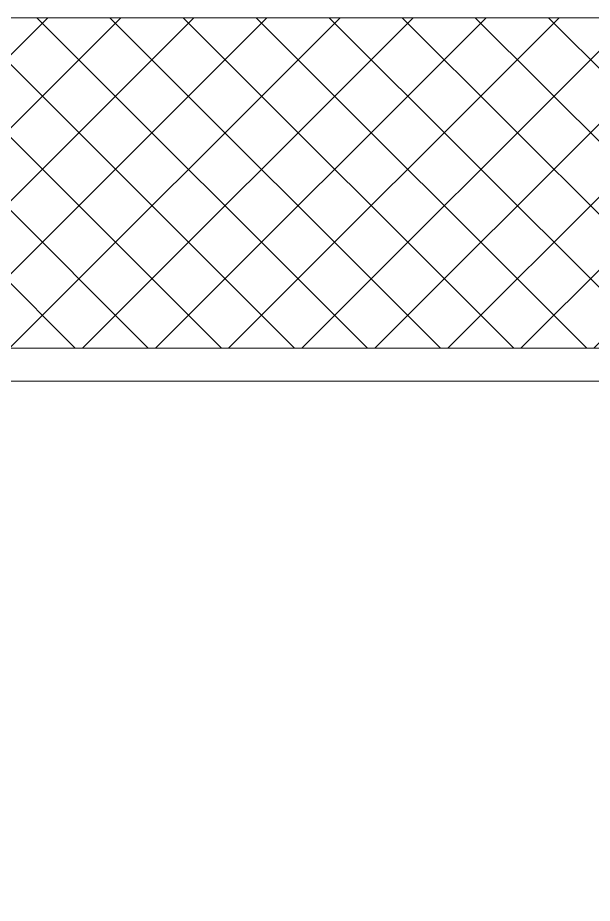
# Model space of a CAD drawing. Extents: x -1701 to 23780, y -363 to 7742.
# Drawn here: x 1567.4 to 1602.2, y 3831.4 to 3885 of the extents above; entities that cross this region are included whole.
import ezdxf

# ---------------------------------------------------------------- set-up
doc = ezdxf.new("R2010")
doc.units = 0
doc.header["$LTSCALE"] = 25
doc.header["$MEASUREMENT"] = 0
doc.layers.get('0').update_dxf_attribs({"color": 9, "lineweight": 9})
for name, color, linetype, lineweight in [('Audi$0$00', 8, 'Continuous', 9), ('Audi$0$09W', 8, 'Continuous', 9), ('Audi$0$10', 8, 'Continuous', 9), ('Audi$0$14', 8, 'Continuous', 9), ('Audi$0$35', 8, 'Continuous', 9)]:
    doc.layers.add(name, color=color, linetype=linetype, lineweight=lineweight)

# ---------------------------------------------------------------- blocks, each defined once
blk = doc.blocks.new('Audi$0$p-zemin kat')
at = {"layer": 'Audi$0$09W'}
h = blk.add_hatch(dxfattribs=at)
h.set_pattern_fill('ANSI37', color=256, scale=25, style=0)
h.paths.add_polyline_path([(1380, 3865), (1380, 3885), (1262.5, 3885), (1262.5, 3865)])
h.paths.add_polyline_path([(1630, 3865), (1630, 3885), (1505, 3885), (1505, 3865)])
h.paths.add_polyline_path([(1755, 3885), (1755, 3865), (1882.5, 3865), (1882.5, 3885)])
at = {"layer": 'Audi$0$00'}
blk.add_lwpolyline([(1630, 3865), (1505, 3865), (1505, 3885), (1630, 3885)], close=True, dxfattribs=at)
at = {"layer": 'Audi$0$14'}
blk.add_lwpolyline([(1503, 3879.3), (1503, 3863), (1632, 3863), (1632, 3879.3)], dxfattribs=at)
blk = doc.blocks.new('Audi')
at = {"layer": 'Audi$0$35'}
blk.add_lwpolyline([(1184.5, 2827), (1964.5, 2827), (1964.5, 2827), (2200.5, 2827), (2200.5, 3863), (1964.5, 3863), (1964.5, 3803), (1880.5, 3803), (1880.5, 3863), (1264.5, 3863), (1264.5, 3803), (1184.5, 3803)], close=True, dxfattribs=at)
at = {"layer": 'Audi$0$10'}
blk.add_blockref('Audi$0$p-zemin kat', (0, 0), dxfattribs=at)

msp = doc.modelspace()

# ---------------------------------------------------------------- block references
at = {"color": 6}
msp.add_blockref('Audi', (0, 0), dxfattribs=at)

doc.saveas('drawing.dxf')
